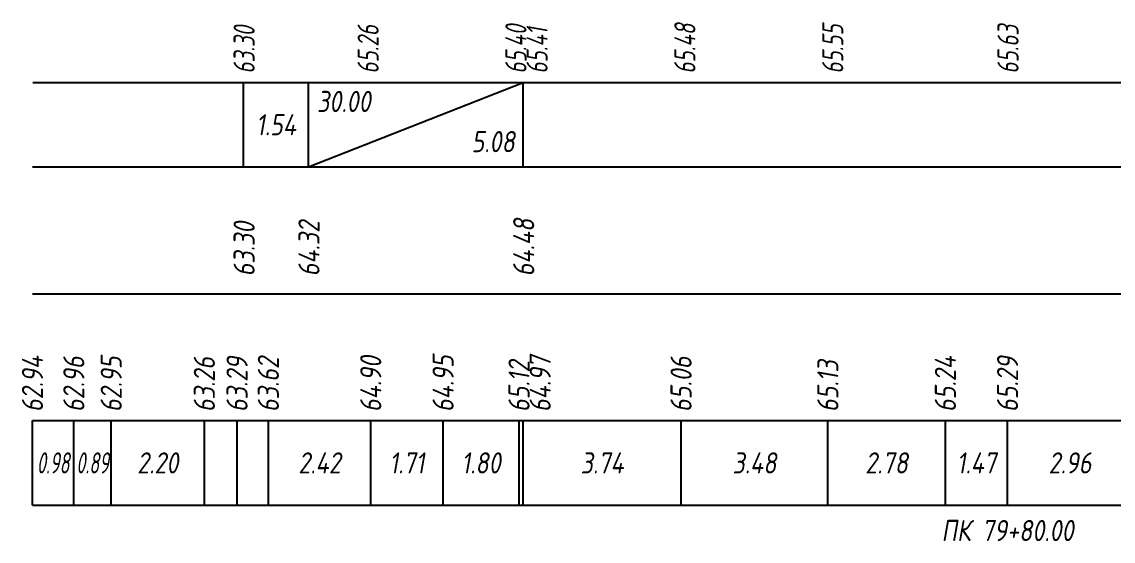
# Model space of a CAD drawing. Extents: x -717 to 1451, y -133302 to 233.
# Drawn here: x -381.9 to -252.8, y -125585.7 to -125524.3 of the extents above; entities that cross this region are included whole.
import ezdxf
from ezdxf.enums import TextEntityAlignment as Align

# ---------------------------------------------------------------- set-up
doc = ezdxf.new("R2010")
doc.units = 0
for name, color, linetype in [('Код_510', 7, 'Continuous'), ('Код_514', 1, 'Continuous'), ('Код_516', 1, 'Continuous'), ('Подписи поперечников', 7, 'Continuous'), ('Таблица', 7, 'Continuous')]:
    doc.layers.add(name, color=color, linetype=linetype)
doc.styles.add('М', font='romand.shx', dxfattribs={"width": 0.8, "oblique": 10, "height": 2.5})

msp = doc.modelspace()

# ---------------------------------------------------------------- linework, layer by layer
at = {"layer": 'Код_510'}
for p, q in [((-380.69, -125581.421), (-380.69, -125571.421)), ((-375.794, -125581.421), (-375.794, -125571.421)), ((-371.365, -125581.421), (-371.365, -125571.421)), ((-360.343, -125581.421), (-360.343, -125571.421)), ((-356.471, -125581.421), (-356.471, -125571.421)), ((-352.764, -125581.421), (-352.764, -125571.421)), ((-340.642, -125581.421), (-340.642, -125571.421)), ((-332.079, -125581.421), (-332.079, -125571.421)), ((-323.09, -125581.421), (-323.09, -125571.421)), ((-322.59, -125581.421), (-322.59, -125571.421)), ((-303.912, -125581.421), (-303.912, -125571.421)), ((-286.534, -125581.421), (-286.534, -125571.421)), ((-272.62, -125581.421), (-272.62, -125571.421)), ((-265.26, -125581.421), (-265.26, -125571.421))]:
    msp.add_line(p, q, dxfattribs=at)
at = {"layer": 'Код_516'}
for p, q in [((-355.69, -125541.421), (-355.69, -125531.421)), ((-348.011, -125541.421), (-348.011, -125531.421)), ((-348.011, -125541.421), (-322.59, -125531.421)), ((-322.59, -125541.421), (-322.59, -125531.421))]:
    msp.add_line(p, q, dxfattribs=at)
at = {"layer": 'Таблица'}
for p, q in [((-380.636, -125531.421), (-164.132, -125531.421)), ((-380.69, -125541.421), (-164.186, -125541.421)), ((-380.69, -125556.421), (-164.186, -125556.421)), ((-380.69, -125571.421), (-164.186, -125571.421)), ((-380.69, -125581.421), (-164.186, -125581.421))]:
    msp.add_line(p, q, dxfattribs=at)

# ---------------------------------------------------------------- texts
at = {"layer": 'Код_510', "style": 'М', "oblique": 10, "width": 0.8}
for s, p in [('64.95', (-332.079, -125570.421)), ('64.97', (-320.59, -125570.421)), ('62.94', (-380.69, -125570.421)), ('62.96', (-375.794, -125570.421)), ('62.95', (-371.365, -125570.421)), ('63.26', (-360.343, -125570.421)), ('63.29', (-356.471, -125570.421)), ('63.62', (-352.764, -125570.421)), ('64.90', (-340.642, -125570.421)), ('65.12', (-323.09, -125570.421)), ('65.06', (-303.912, -125570.421)), ('65.13', (-286.534, -125570.421)), ('65.24', (-272.62, -125570.421)), ('65.29', (-265.26, -125570.421))]:
    msp.add_text(s, height=2.5, rotation=90, dxfattribs=at).set_placement(p, align=Align.MIDDLE_LEFT)
at = {"layer": 'Код_510', "style": 'М', "oblique": 10}
for s, width, p in [('0.98', 0.6, (-378.242, -125576.421)), ('0.89', 0.6, (-373.579, -125576.421)), ('2.20', 0.8, (-365.854, -125576.421)), ('2.42', 0.8, (-346.703, -125576.421)), ('1.71', 0.8, (-336.361, -125576.421)), ('1.80', 0.8, (-327.584, -125576.421)), ('3.74', 0.8, (-313.251, -125576.421)), ('3.48', 0.8, (-295.223, -125576.421)), ('2.78', 0.8, (-279.577, -125576.421)), ('1.47', 0.8, (-268.94, -125576.421)), ('2.96', 0.8, (-257.868, -125576.421))]:
    msp.add_text(s, height=2.5, dxfattribs=dict(at, width=width)).set_placement(p, align=Align.MIDDLE_CENTER)
at = {"layer": 'Код_514', "style": 'М', "oblique": 10, "width": 0.7}
for s, p in [('63.30', (-355.636, -125530.381)), ('65.26', (-340.956, -125530.381)), ('65.40', (-323.456, -125530.381)), ('65.41', (-320.956, -125530.381)), ('65.48', (-303.456, -125530.381)), ('65.55', (-285.956, -125530.381)), ('65.63', (-265.206, -125530.381))]:
    msp.add_text(s, height=2.5, rotation=90, dxfattribs=at).set_placement(p, align=Align.MIDDLE_LEFT)
at = {"layer": 'Код_516', "style": 'М', "oblique": 10, "width": 0.8}
msp.add_text('30.00', height=2.5, dxfattribs=at).set_placement((-347.011, -125532.421), align=Align.TOP_LEFT)
msp.add_text('1.54', height=2.5, dxfattribs=at).set_placement((-351.851, -125536.421), align=Align.MIDDLE_CENTER)
msp.add_text('5.08', height=2.5, dxfattribs=at).set_placement((-323.59, -125540.421), align=Align.BOTTOM_RIGHT)
for s, p in [('63.30', (-355.636, -125554.37)), ('64.32', (-347.957, -125554.37)), ('64.48', (-322.536, -125554.37))]:
    msp.add_text(s, height=2.5, rotation=90, dxfattribs=at).set_placement(p, align=Align.MIDDLE_LEFT)
at = {"layer": 'Подписи поперечников', "style": 'М', "oblique": 10, "width": 0.8}
msp.add_text('ПК 79+80.00', height=2.5, dxfattribs=at).set_placement((-265.26, -125586.421), align=Align.BOTTOM_CENTER)

doc.saveas('drawing.dxf')
